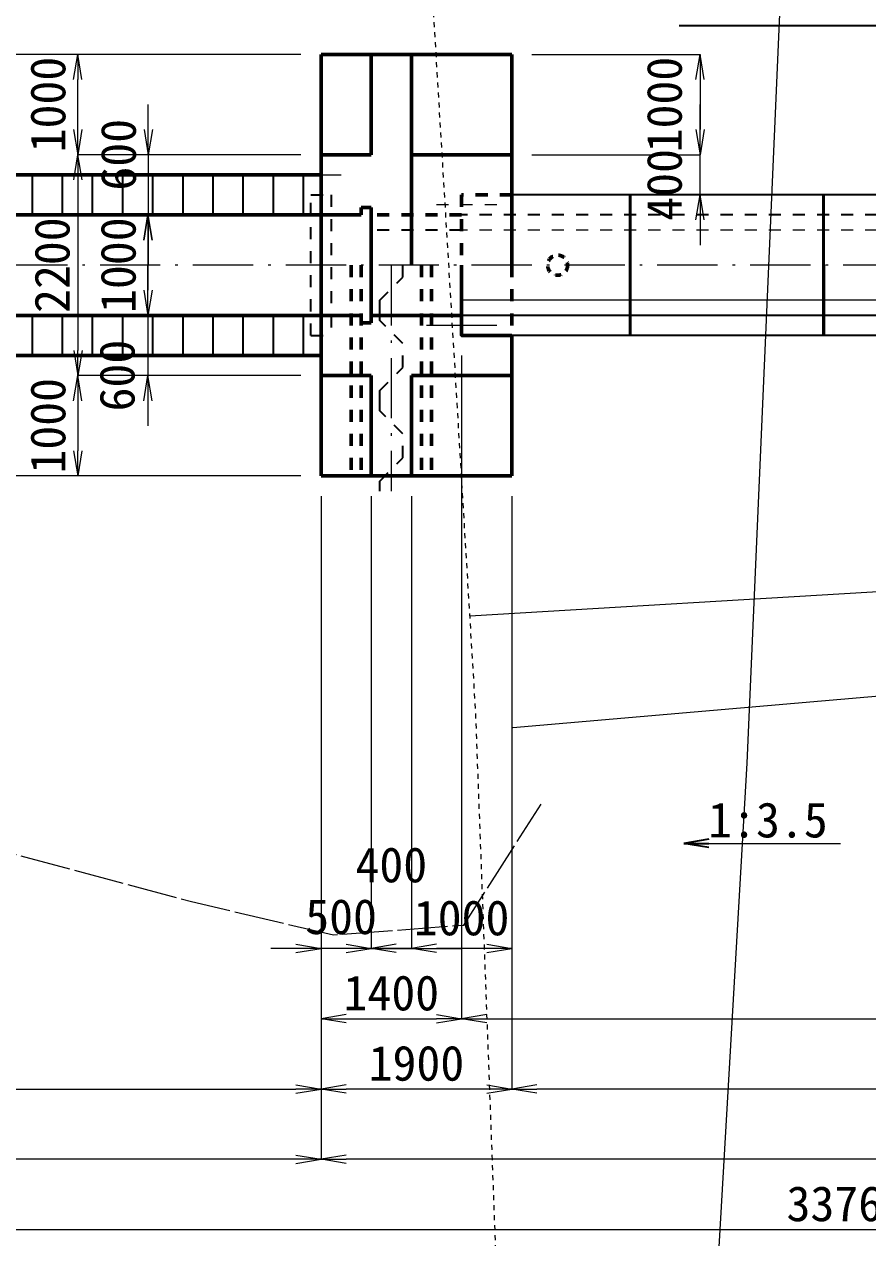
# Model space of a CAD drawing. Header units: millimetres. Extents: x 432273 to 1023813, y -32657 to 705940.
# Drawn here: x 739868 to 748268, y 395346 to 407435 of the extents above; entities that cross this region are included whole.
import ezdxf
from ezdxf.enums import TextEntityAlignment as Align

# ---------------------------------------------------------------- set-up
doc = ezdxf.new("R2010")
doc.units = ezdxf.units.MM
doc.header["$LTSCALE"] = 100
doc.header["$PDSIZE"] = 300
for name, pattern in [('561019', [1, 0.5, -0.5]), ('56301', [0.5, 0.25, -0.25]), ('57103', [5.5, 5, -0.5]), ('SXF_一点短鎖線', [9.25, 6, -1.5, 0.25, -1.5]), ('SXF_跳び破線', [12, 6, -6]), ('破線', [7.5, 6, -1.5])]:
    doc.linetypes.add(name, pattern=pattern)
doc.layers.get('Defpoints').update_dxf_attribs({"color": 153})
for name, color, linetype, lineweight in [('D-BGD', 7, 'Continuous', 13), ('D-BMK', 2, 'SXF_一点短鎖線', 13), ('D-BYP-STR1', 2, 'Continuous', 13), ('D-BYP-STR2', 6, 'Continuous', 25), ('D-BYP-STR4', 6, 'Continuous', 25), ('D-BYP-STR8', 150, 'Continuous', 25), ('D-STR', 1, 'Continuous', 50), ('D-STR-DIM', 7, 'Continuous', 13), ('D-STR-HTXT', 7, 'Continuous', 13), ('D-STR-TXT', 7, 'Continuous', 13)]:
    doc.layers.add(name, color=color, linetype=linetype, lineweight=lineweight)
doc.styles.add('MS ゴシック', font='MS Gothic.ttf')
doc.styles.add('ＭＳ ゴシック', font='MS Gothic.ttf')
doc.dimstyles.new('DIM-100-F', dxfattribs={"dimscale": 100, "dimtxt": 3.5, "dimasz": 2.5, "dimexe": 0, "dimexo": 2, "dimgap": 0.8, "dimtad": 1, "dimdec": 0, "dimzin": 0, "dimdsep": 46, "dimtxsty": 'MS ゴシック', "dimblk": 'OPEN', "dimcen": 0.1, "dimclrd": 256, "dimclre": 256, "dimclrt": 256, "dimaunit": 1, "dimadec": 4, "dimazin": 0, "dimtfac": 1, "dimtdec": 0, "dimtmove": 2, "dimatfit": 3, "dimldrblk": 'OPEN', "dimfxl": 1, "dimtolj": 1, "dimtzin": 0, "dimlwd": -1, "dimlwe": -1, "dimarcsym": 2})

# ---------------------------------------------------------------- blocks, each defined once
blk = doc.blocks.new('_Open')
at = {"color": 0, "linetype": 'ByBlock', "lineweight": -2}
for p, q in [((-1, 0.167), (0, 0)), ((-1, -0.167), (0, 0)), ((0, 0), (-1, 0))]:
    blk.add_line(p, q, dxfattribs=at)
blk = doc.blocks.new('*D244')
at = {"layer": 'D-STR-DIM', "ltscale": 0.2, "transparency": 16777216}
for p, q in [((742823, 402735), (742823, 396128)), ((773723, 402435), (773723, 396128)), ((773473, 396128), (743073, 396128))]:
    blk.add_line(p, q, dxfattribs=at)
at = {"layer": 'Defpoints', "color": 0, "ltscale": 0.2, "transparency": 16777216}
for p in [(742823, 402935), (773723, 402635), (742823, 396128)]:
    blk.add_point(p, dxfattribs=at)
at = {"layer": 'D-STR-DIM', "ltscale": 0.2, "transparency": 16777216, "xscale": 250, "yscale": 250, "zscale": 250, "rotation": 180}
blk.add_blockref('_Open', (742823, 396128), dxfattribs=at)
at = {"layer": 'D-STR-DIM', "ltscale": 0.2, "transparency": 16777216, "xscale": 250, "yscale": 250, "zscale": 250}
blk.add_blockref('_Open', (773723, 396128), dxfattribs=at)
at = {"layer": 'D-STR-DIM', "ltscale": 0.2, "transparency": 16777216, "insert": (758273, 396416), "char_height": 350, "attachment_point": 5, "style": 'MS ゴシック'}
blk.add_mtext('\\A1;樋門本体工{\\A0; 30900}', dxfattribs=at)
blk = doc.blocks.new('*D246')
at = {"layer": 'D-STR-DIM', "ltscale": 0.2, "transparency": 16777216}
for p, q in [((744723, 402735), (744723, 396828)), ((766823, 402435), (766823, 396828)), ((766573, 396828), (744973, 396828))]:
    blk.add_line(p, q, dxfattribs=at)
at = {"layer": 'Defpoints', "color": 0, "ltscale": 0.2, "transparency": 16777216}
for p in [(744723, 402935), (766823, 402635), (744723, 396828)]:
    blk.add_point(p, dxfattribs=at)
at = {"layer": 'D-STR-DIM', "ltscale": 0.2, "transparency": 16777216, "xscale": 250, "yscale": 250, "zscale": 250, "rotation": 180}
blk.add_blockref('_Open', (744723, 396828), dxfattribs=at)
at = {"layer": 'D-STR-DIM', "ltscale": 0.2, "transparency": 16777216, "xscale": 250, "yscale": 250, "zscale": 250}
blk.add_blockref('_Open', (766823, 396828), dxfattribs=at)
at = {"layer": 'D-STR-DIM', "ltscale": 0.2, "transparency": 16777216, "insert": (755773, 397083), "char_height": 350, "attachment_point": 5, "style": 'MS ゴシック'}
blk.add_mtext('\\A1;22100', dxfattribs=at)
blk = doc.blocks.new('*D247')
at = {"layer": 'D-STR-DIM', "ltscale": 0.2, "transparency": 16777216}
for p, q in [((742823, 402735), (742823, 396828)), ((744723, 402735), (744723, 396828)), ((744473, 396828), (743073, 396828))]:
    blk.add_line(p, q, dxfattribs=at)
at = {"layer": 'Defpoints', "color": 0, "ltscale": 0.2, "transparency": 16777216}
for p in [(742823, 402935), (744723, 402935), (742823, 396828)]:
    blk.add_point(p, dxfattribs=at)
at = {"layer": 'D-STR-DIM', "ltscale": 0.2, "transparency": 16777216, "xscale": 250, "yscale": 250, "zscale": 250, "rotation": 180}
blk.add_blockref('_Open', (742823, 396828), dxfattribs=at)
at = {"layer": 'D-STR-DIM', "ltscale": 0.2, "transparency": 16777216, "xscale": 250, "yscale": 250, "zscale": 250}
blk.add_blockref('_Open', (744723, 396828), dxfattribs=at)
at = {"layer": 'D-STR-DIM', "ltscale": 0.2, "transparency": 16777216, "insert": (743773, 397083), "char_height": 350, "attachment_point": 5, "style": 'MS ゴシック'}
blk.add_mtext('\\A1;1900', dxfattribs=at)
blk = doc.blocks.new('*D248')
at = {"layer": 'D-STR-DIM', "ltscale": 0.2, "transparency": 16777216}
for p, q in [((743723, 402735), (743723, 398228)), ((744723, 402735), (744723, 398228)), ((744473, 398228), (743973, 398228))]:
    blk.add_line(p, q, dxfattribs=at)
at = {"layer": 'Defpoints', "color": 0, "ltscale": 0.2, "transparency": 16777216}
for p in [(743723, 402935), (744723, 402935), (743723, 398228)]:
    blk.add_point(p, dxfattribs=at)
at = {"layer": 'D-STR-DIM', "ltscale": 0.2, "transparency": 16777216, "xscale": 250, "yscale": 250, "zscale": 250, "rotation": 180}
blk.add_blockref('_Open', (743723, 398228), dxfattribs=at)
at = {"layer": 'D-STR-DIM', "ltscale": 0.2, "transparency": 16777216, "xscale": 250, "yscale": 250, "zscale": 250}
blk.add_blockref('_Open', (744723, 398228), dxfattribs=at)
at = {"layer": 'D-STR-DIM', "ltscale": 0.2, "transparency": 16777216, "insert": (744223, 398531), "char_height": 350, "attachment_point": 5, "style": 'MS ゴシック'}
blk.add_mtext('\\A1;1000', dxfattribs=at)
blk = doc.blocks.new('*D249')
at = {"layer": 'D-STR-DIM', "ltscale": 0.2, "transparency": 16777216}
for p, q in [((743323, 402735), (743323, 398228)), ((743723, 402735), (743723, 398228)), ((743073, 398228), (742823, 398228)), ((743723, 398228), (743323, 398228)), ((743973, 398228), (744223, 398228))]:
    blk.add_line(p, q, dxfattribs=at)
at = {"layer": 'Defpoints', "color": 0, "ltscale": 0.2, "transparency": 16777216}
for p in [(743323, 402935), (743723, 402935), (743323, 398228)]:
    blk.add_point(p, dxfattribs=at)
at = {"layer": 'D-STR-DIM', "ltscale": 0.2, "transparency": 16777216, "xscale": 250, "yscale": 250, "zscale": 250}
blk.add_blockref('_Open', (743323, 398228), dxfattribs=at)
at = {"layer": 'D-STR-DIM', "ltscale": 0.2, "transparency": 16777216, "xscale": 250, "yscale": 250, "zscale": 250, "rotation": 180}
blk.add_blockref('_Open', (743723, 398228), dxfattribs=at)
at = {"layer": 'D-STR-DIM', "ltscale": 0.2, "transparency": 16777216, "insert": (743523, 399059), "char_height": 350, "attachment_point": 5, "style": 'MS ゴシック'}
blk.add_mtext('\\A1;400', dxfattribs=at)
blk = doc.blocks.new('*D250')
at = {"layer": 'D-STR-DIM', "ltscale": 0.2, "transparency": 16777216}
for p, q in [((742823, 402735), (742823, 398228)), ((743323, 402735), (743323, 398228)), ((742573, 398228), (742323, 398228)), ((743323, 398228), (742823, 398228)), ((743573, 398228), (743823, 398228))]:
    blk.add_line(p, q, dxfattribs=at)
at = {"layer": 'Defpoints', "color": 0, "ltscale": 0.2, "transparency": 16777216}
for p in [(742823, 402935), (743323, 402935), (742823, 398228)]:
    blk.add_point(p, dxfattribs=at)
at = {"layer": 'D-STR-DIM', "ltscale": 0.2, "transparency": 16777216, "xscale": 250, "yscale": 250, "zscale": 250}
blk.add_blockref('_Open', (742823, 398228), dxfattribs=at)
at = {"layer": 'D-STR-DIM', "ltscale": 0.2, "transparency": 16777216, "xscale": 250, "yscale": 250, "zscale": 250, "rotation": 180}
blk.add_blockref('_Open', (743323, 398228), dxfattribs=at)
at = {"layer": 'D-STR-DIM', "ltscale": 0.2, "transparency": 16777216, "insert": (743023, 398543), "char_height": 350, "attachment_point": 5, "style": 'MS ゴシック'}
blk.add_mtext('\\A1;500', dxfattribs=at)
blk = doc.blocks.new('*D252')
at = {"layer": 'D-STR-DIM', "ltscale": 0.2, "transparency": 16777216}
for p, q in [((730723, 403935), (730723, 396128)), ((742823, 402735), (742823, 396128)), ((742573, 396128), (730973, 396128))]:
    blk.add_line(p, q, dxfattribs=at)
at = {"layer": 'Defpoints', "color": 0, "ltscale": 0.2, "transparency": 16777216}
for p in [(730723, 404135), (742823, 402935), (730723, 396128)]:
    blk.add_point(p, dxfattribs=at)
at = {"layer": 'D-STR-DIM', "ltscale": 0.2, "transparency": 16777216, "xscale": 250, "yscale": 250, "zscale": 250, "rotation": 180}
blk.add_blockref('_Open', (730723, 396128), dxfattribs=at)
at = {"layer": 'D-STR-DIM', "ltscale": 0.2, "transparency": 16777216, "xscale": 250, "yscale": 250, "zscale": 250}
blk.add_blockref('_Open', (742823, 396128), dxfattribs=at)
at = {"layer": 'D-STR-DIM', "ltscale": 0.2, "transparency": 16777216, "insert": (736773, 396421), "char_height": 350, "attachment_point": 5, "style": 'MS ゴシック'}
blk.add_mtext('\\A1;川裏翼壁工 12100', dxfattribs=at)
blk = doc.blocks.new('*D69')
at = {"layer": 'D-STR-DIM', "ltscale": 0.2, "transparency": 16777216}
for p, q in [((746598, 406385), (746598, 406635)), ((744923, 406135), (746598, 406135)), ((746598, 405735), (746598, 406135)), ((744923, 405735), (746598, 405735)), ((746598, 405485), (746598, 405235))]:
    blk.add_line(p, q, dxfattribs=at)
at = {"layer": 'Defpoints', "color": 0, "ltscale": 0.2, "transparency": 16777216}
for p in [(744723, 406135), (746598, 406135), (744723, 405735)]:
    blk.add_point(p, dxfattribs=at)
at = {"layer": 'D-STR-DIM', "ltscale": 0.2, "transparency": 16777216, "xscale": 250, "yscale": 250, "zscale": 250}
for p, rotation in [((746598, 406135), 270), ((746598, 405735), 90)]:
    blk.add_blockref('_Open', p, dxfattribs=dict(at, rotation=rotation))
at = {"layer": 'D-STR-DIM', "ltscale": 0.2, "transparency": 16777216, "insert": (746244, 405835), "char_height": 350, "attachment_point": 5, "rotation": 90, "style": 'MS ゴシック'}
blk.add_mtext('\\A1;400', dxfattribs=at)
blk = doc.blocks.new('*D259')
at = {"layer": 'D-STR-DIM', "ltscale": 0.2, "transparency": 16777216}
for p, q in [((744923, 407135), (746598, 407135)), ((746598, 406885), (746598, 406385)), ((744923, 406135), (746598, 406135))]:
    blk.add_line(p, q, dxfattribs=at)
at = {"layer": 'Defpoints', "color": 0, "ltscale": 0.2, "transparency": 16777216}
for p in [(744723, 407135), (744723, 406135), (746598, 406135)]:
    blk.add_point(p, dxfattribs=at)
at = {"layer": 'D-STR-DIM', "ltscale": 0.2, "transparency": 16777216, "xscale": 250, "yscale": 250, "zscale": 250}
for p, rotation in [((746598, 407135), 90), ((746598, 406135), 270)]:
    blk.add_blockref('_Open', p, dxfattribs=dict(at, rotation=rotation))
at = {"layer": 'D-STR-DIM', "ltscale": 0.2, "transparency": 16777216, "insert": (746244, 406635), "char_height": 350, "attachment_point": 5, "rotation": 90, "style": 'MS ゴシック'}
blk.add_mtext('\\A1;1000', dxfattribs=at)
blk = doc.blocks.new('*D260')
at = {"layer": 'D-STR-DIM', "ltscale": 0.2, "transparency": 16777216}
for p, q in [((741102, 406385), (741102, 406635)), ((742623, 406135), (741102, 406135)), ((741102, 406135), (741102, 405535)), ((742623, 405535), (741102, 405535)), ((741102, 405285), (741102, 405035))]:
    blk.add_line(p, q, dxfattribs=at)
at = {"layer": 'Defpoints', "color": 0, "ltscale": 0.2, "transparency": 16777216}
for p in [(742823, 406135), (741102, 405535), (742823, 405535)]:
    blk.add_point(p, dxfattribs=at)
at = {"layer": 'D-STR-DIM', "ltscale": 0.2, "transparency": 16777216, "xscale": 250, "yscale": 250, "zscale": 250}
for p, rotation in [((741102, 406135), 270), ((741102, 405535), 90)]:
    blk.add_blockref('_Open', p, dxfattribs=dict(at, rotation=rotation))
at = {"layer": 'D-STR-DIM', "ltscale": 0.2, "transparency": 16777216, "insert": (740807, 406135), "char_height": 350, "attachment_point": 5, "rotation": 90, "style": 'MS ゴシック'}
blk.add_mtext('\\A1;600', dxfattribs=at)
blk = doc.blocks.new('*D261')
at = {"layer": 'D-STR-DIM', "ltscale": 0.2, "transparency": 16777216}
for p, q in [((742623, 406135), (740402, 406135)), ((740402, 405885), (740402, 404185)), ((742623, 403935), (740402, 403935))]:
    blk.add_line(p, q, dxfattribs=at)
at = {"layer": 'Defpoints', "color": 0, "ltscale": 0.2, "transparency": 16777216}
for p in [(742823, 406135), (740402, 403935), (742823, 403935)]:
    blk.add_point(p, dxfattribs=at)
at = {"layer": 'D-STR-DIM', "ltscale": 0.2, "transparency": 16777216, "xscale": 250, "yscale": 250, "zscale": 250}
for p, rotation in [((740402, 406135), 90), ((740402, 403935), 270)]:
    blk.add_blockref('_Open', p, dxfattribs=dict(at, rotation=rotation))
at = {"layer": 'D-STR-DIM', "ltscale": 0.2, "transparency": 16777216, "insert": (740147, 405035), "char_height": 350, "attachment_point": 5, "rotation": 90, "style": 'MS ゴシック'}
blk.add_mtext('\\A1;2200', dxfattribs=at)
blk = doc.blocks.new('*D118')
at = {"layer": 'D-STR-DIM', "ltscale": 0.2, "transparency": 16777216}
for p, q in [((742623, 407135), (739700, 407135)), ((739700, 406885), (739700, 403185)), ((742623, 402935), (739700, 402935))]:
    blk.add_line(p, q, dxfattribs=at)
at = {"layer": 'Defpoints', "color": 0, "ltscale": 0.2, "transparency": 16777216}
for p in [(742823, 407135), (739700, 402935), (742823, 402935)]:
    blk.add_point(p, dxfattribs=at)
at = {"layer": 'D-STR-DIM', "ltscale": 0.2, "transparency": 16777216, "xscale": 250, "yscale": 250, "zscale": 250}
for p, rotation in [((739700, 407135), 90), ((739700, 402935), 270)]:
    blk.add_blockref('_Open', p, dxfattribs=dict(at, rotation=rotation))
at = {"layer": 'D-STR-DIM', "ltscale": 0.2, "transparency": 16777216, "insert": (739445, 405035), "char_height": 350, "attachment_point": 5, "rotation": 90, "style": 'MS ゴシック'}
blk.add_mtext('\\A1;4200', dxfattribs=at)
blk = doc.blocks.new('*D262')
at = {"layer": 'D-STR-DIM', "ltscale": 0.2, "transparency": 16777216}
for p, q in [((742623, 405535), (741100, 405535)), ((741100, 405285), (741100, 404785)), ((742623, 404535), (741100, 404535))]:
    blk.add_line(p, q, dxfattribs=at)
at = {"layer": 'Defpoints', "color": 0, "ltscale": 0.2, "transparency": 16777216}
for p in [(742823, 405535), (741100, 404535), (742823, 404535)]:
    blk.add_point(p, dxfattribs=at)
at = {"layer": 'D-STR-DIM', "ltscale": 0.2, "transparency": 16777216, "xscale": 250, "yscale": 250, "zscale": 250}
for p, rotation in [((741100, 405535), 90), ((741100, 404535), 270)]:
    blk.add_blockref('_Open', p, dxfattribs=dict(at, rotation=rotation))
at = {"layer": 'D-STR-DIM', "ltscale": 0.2, "transparency": 16777216, "insert": (740805, 405035), "char_height": 350, "attachment_point": 5, "rotation": 90, "style": 'MS ゴシック'}
blk.add_mtext('\\A1;1000', dxfattribs=at)
blk = doc.blocks.new('*D263')
at = {"layer": 'D-STR-DIM', "ltscale": 0.2, "transparency": 16777216}
for p, q in [((741100, 404785), (741100, 405035)), ((742623, 404535), (741100, 404535)), ((741100, 404535), (741100, 403935)), ((742623, 403935), (741100, 403935)), ((741100, 403685), (741100, 403435))]:
    blk.add_line(p, q, dxfattribs=at)
at = {"layer": 'Defpoints', "color": 0, "ltscale": 0.2, "transparency": 16777216}
for p in [(742823, 404535), (741100, 403935), (742823, 403935)]:
    blk.add_point(p, dxfattribs=at)
at = {"layer": 'D-STR-DIM', "ltscale": 0.2, "transparency": 16777216, "xscale": 250, "yscale": 250, "zscale": 250}
for p, rotation in [((741100, 404535), 270), ((741100, 403935), 90)]:
    blk.add_blockref('_Open', p, dxfattribs=dict(at, rotation=rotation))
at = {"layer": 'D-STR-DIM', "ltscale": 0.2, "transparency": 16777216, "insert": (740794, 403935), "char_height": 350, "attachment_point": 5, "rotation": 90, "style": 'MS ゴシック'}
blk.add_mtext('\\A1;600', dxfattribs=at)
blk = doc.blocks.new('*D264')
at = {"layer": 'D-STR-DIM', "ltscale": 0.2, "transparency": 16777216}
for p, q in [((742623, 407135), (740400, 407135)), ((740400, 406385), (740400, 406885)), ((742623, 406135), (740400, 406135))]:
    blk.add_line(p, q, dxfattribs=at)
at = {"layer": 'Defpoints', "color": 0, "ltscale": 0.2, "transparency": 16777216}
for p in [(740400, 407135), (742823, 407135), (742823, 406135)]:
    blk.add_point(p, dxfattribs=at)
at = {"layer": 'D-STR-DIM', "ltscale": 0.2, "transparency": 16777216, "xscale": 250, "yscale": 250, "zscale": 250}
for p, rotation in [((740400, 407135), 90), ((740400, 406135), 270)]:
    blk.add_blockref('_Open', p, dxfattribs=dict(at, rotation=rotation))
at = {"layer": 'D-STR-DIM', "ltscale": 0.2, "transparency": 16777216, "insert": (740105, 406635), "char_height": 350, "attachment_point": 5, "rotation": 90, "style": 'MS ゴシック'}
blk.add_mtext('\\A1;1000', dxfattribs=at)
blk = doc.blocks.new('*D265')
at = {"layer": 'D-STR-DIM', "ltscale": 0.2, "transparency": 16777216}
for p, q in [((742623, 403935), (740400, 403935)), ((740400, 403685), (740400, 403185)), ((742623, 402935), (740400, 402935))]:
    blk.add_line(p, q, dxfattribs=at)
at = {"layer": 'Defpoints', "color": 0, "ltscale": 0.2, "transparency": 16777216}
for p in [(742823, 403935), (740400, 402935), (742823, 402935)]:
    blk.add_point(p, dxfattribs=at)
at = {"layer": 'D-STR-DIM', "ltscale": 0.2, "transparency": 16777216, "xscale": 250, "yscale": 250, "zscale": 250}
for p, rotation in [((740400, 403935), 90), ((740400, 402935), 270)]:
    blk.add_blockref('_Open', p, dxfattribs=dict(at, rotation=rotation))
at = {"layer": 'D-STR-DIM', "ltscale": 0.2, "transparency": 16777216, "insert": (740105, 403435), "char_height": 350, "attachment_point": 5, "rotation": 90, "style": 'MS ゴシック'}
blk.add_mtext('\\A1;1000', dxfattribs=at)
blk = doc.blocks.new('*D130')
at = {"layer": 'D-STR-DIM', "ltscale": 0.2, "transparency": 16777216}
for p, q in [((734668, 403935), (734668, 396828)), ((742823, 402735), (742823, 396828)), ((734918, 396828), (742573, 396828))]:
    blk.add_line(p, q, dxfattribs=at)
at = {"layer": 'Defpoints', "color": 0, "ltscale": 0.2, "transparency": 16777216}
for p in [(734668, 404135), (742823, 402935), (742823, 396828)]:
    blk.add_point(p, dxfattribs=at)
at = {"layer": 'D-STR-DIM', "ltscale": 0.2, "transparency": 16777216, "xscale": 250, "yscale": 250, "zscale": 250, "rotation": 180}
blk.add_blockref('_Open', (734668, 396828), dxfattribs=at)
at = {"layer": 'D-STR-DIM', "ltscale": 0.2, "transparency": 16777216, "xscale": 250, "yscale": 250, "zscale": 250}
blk.add_blockref('_Open', (742823, 396828), dxfattribs=at)
at = {"layer": 'D-STR-DIM', "ltscale": 0.2, "transparency": 16777216, "insert": (738746, 397083), "char_height": 350, "attachment_point": 5, "style": 'MS ゴシック'}
blk.add_mtext('\\A1;8155', dxfattribs=at)
blk = doc.blocks.new('*D277')
at = {"layer": 'D-STR-DIM', "ltscale": 0.2, "transparency": 16777216}
for p, q in [((730723, 403935), (730723, 395428)), ((764485, 401793), (764485, 395428)), ((730973, 395428), (764235, 395428))]:
    blk.add_line(p, q, dxfattribs=at)
at = {"layer": 'Defpoints', "color": 0, "ltscale": 0.2, "transparency": 16777216}
for p in [(730723, 404135), (764485, 401993), (764485, 395428)]:
    blk.add_point(p, dxfattribs=at)
at = {"layer": 'D-STR-DIM', "ltscale": 0.2, "transparency": 16777216, "xscale": 250, "yscale": 250, "zscale": 250, "rotation": 180}
blk.add_blockref('_Open', (730723, 395428), dxfattribs=at)
at = {"layer": 'D-STR-DIM', "ltscale": 0.2, "transparency": 16777216, "xscale": 250, "yscale": 250, "zscale": 250}
blk.add_blockref('_Open', (764485, 395428), dxfattribs=at)
at = {"layer": 'D-STR-DIM', "ltscale": 0.2, "transparency": 16777216, "insert": (748054, 395683), "char_height": 350, "attachment_point": 5, "style": 'MS ゴシック'}
blk.add_mtext('\\A1;33762', dxfattribs=at)
blk = doc.blocks.new('21311212131313131')
at = {"layer": 'D-BGD', "linetype": 'Continuous'}
for p, q in [((2631956.4054, -1237725.4906), (2632903.0245, -1246554.5848)), ((2631074.3451, -1238023.9667), (2631802.0793, -1247004.1743))]:
    blk.add_line(p, q, dxfattribs=at)
at = {"layer": 'D-BGD', "linetype": '561019', "flags": 128}
blk.add_lwpolyline([(2677840.3099, -1240964.4348), (2677835.9537, -1241622.1323), (2677833.568, -1242034.6602), (2661323.2078, -1244386.3965), (2656577.7941, -1245212.1153), (2653743.5893, -1245705.7947), (2642030.2107, -1246387.9132), (2632752.6546, -1246927.142), (2602586.2323, -1249371.7554), (2584901.8668, -1249696.7909), (2578358.5427, -1250455.9974), (2572758.8599, -1252638.1188), (2569100.8428, -1254403.4106), (2566188.8594, -1257069.6056), (2565725.9984, -1256736.4155), (2564042.2847, -1255526.2582), (2564021.7962, -1255511.6219)], dxfattribs=at)
at = {"layer": 'D-BGD', "linetype": 'Continuous', "elevation": 362999.9804, "flags": 128}
blk.add_lwpolyline([(2658079.1672, -1299671.6873), (2656262.6393, -1296692.4454), (2654780.6646, -1294187.0602), (2653869.9155, -1292025.1663), (2653488.2145, -1289656.9763), (2654051.4251, -1279725.4743), (2653991.291, -1263964.5855), (2653973.6396, -1255714.7253), (2654818.213, -1247745.3526), (2654928.5825, -1245815.266), (2654579.9115, -1245335.9608), (2653589.4735, -1244977.3043), (2638376.1595, -1244405.7899), (2633206.8406, -1244212.8207), (2625279.8702, -1244032.1614), (2608243.1191, -1245581.5745), (2597180.6312, -1246126.3782), (2588288.9169, -1246687.5849), (2584756.2682, -1247153.4619), (2582338.6615, -1247335.9646)], dxfattribs=at)
at = {"layer": 'D-BGD', "linetype": '57103', "elevation": 362499.9804, "flags": 128}
blk.add_lwpolyline([(2831012.6992, -1366123.2899), (2830752.2493, -1366154.4276), (2817077.7037, -1367428.5261), (2817043.5489, -1371085.3121), (2800207.9036, -1371440.6141), (2799994.1847, -1372636.9406), (2776188.712, -1374016.162), (2775439.0128, -1371543.4193), (2750086.3378, -1373935.0471), (2749572.1162, -1368612.2934), (2767724.0888, -1366786.2815), (2768644.8509, -1365982.6091), (2769194.4264, -1364557.7199), (2768875.4727, -1347803.535), (2768180.9353, -1342708.1207), (2767141.3526, -1336662.8374), (2766760.6333, -1335953.0506), (2765614.9821, -1335693.5474), (2765578.7913, -1333389.9845), (2761377.2342, -1332830.7341), (2760777.9461, -1332519.762), (2760481.3032, -1332097.4398), (2760516.7091, -1322603.2023), (2758749.5119, -1322493.0815), (2758466.5756, -1330186.2156), (2758152.2307, -1332053.6601), (2757870.1753, -1333054.1114), (2757191.6182, -1334114.532), (2753108.7077, -1336605.9936), (2747273.5243, -1337889.6673), (2736108.5192, -1338723.7808), (2734122.6662, -1340795.6972), (2733859.6043, -1342319.5634), (2733114.1858, -1362394.5626), (2732547.413, -1363577.7402), (2730579.1033, -1364613.8452), (2728910.9854, -1365316.0896), (2727762.4303, -1365333.7295), (2726331.575, -1365048.6227), (2723144.6224, -1363237.8438), (2718074.1264, -1357543.567), (2715066.4632, -1354139.1209), (2712397.3067, -1349612.362), (2711122.4889, -1346026.762), (2709341.0676, -1344255.7988), (2708332.7143, -1343765.3507), (2706833.3742, -1343120.1219), (2704825.2364, -1342485.9281), (2701800.0816, -1342278.8343), (2694854.1425, -1342240.7748), (2692826.5406, -1342645.9009), (2691223.2868, -1343204.6683), (2688215.924, -1343889.7043), (2684776.2259, -1344947.9842), (2681195.4155, -1347319.8608), (2675268.4675, -1350370.5202), (2671310.4414, -1354074.9467), (2666753.1492, -1357924.4284), (2665147.7632, -1359513.7633), (2663987.5612, -1360468.9789), (2662795.2159, -1361097.6478), (2660669.8069, -1361425.2898), (2659029.8529, -1360878.6497), (2658044.7735, -1360460.2246), (2656538.5731, -1359290.2426), (2655578.5144, -1357695.3147), (2653179.7939, -1353453.4072), (2649363.7171, -1350330.3297), (2646086.6108, -1346722.5185), (2644548.623, -1345829.2648), (2639246.993, -1342387.7168), (2637490.1438, -1340413.5979), (2636977.8488, -1339160.6959), (2637145.5554, -1337469.4847), (2640167.9302, -1320784.2484), (2642105.7601, -1312948.2295), (2643536.402, -1309766.3628), (2647372.6459, -1303287.6772), (2647820.7291, -1301434.164), (2647826.4349, -1300571.9985), (2647644.2049, -1299805.3166), (2647324.3789, -1299512.8079), (2646435.8067, -1299134.674), (2644191.5378, -1299217.1216), (2631308.7427, -1304850.946), (2626711.1803, -1305960.5309), (2625121.1633, -1304854.1084), (2624541.5889, -1303497.1127), (2623950.9738, -1301739.6198), (2627616.8881, -1279538.9036), (2634115.1534, -1252099.7936), (2634700.6786, -1249716.1609), (2635003.7256, -1248296.2668), (2634878.7255, -1247002.2959), (2633658.7892, -1246256.9347)], dxfattribs=at)
at = {"layer": 'D-BYP-STR2'}
blk.add_line((2625873.957, -1245045.1824), (2625630.1592, -1233337.4452), dxfattribs=at)
at = {"layer": 'D-STR-TXT'}
blk.add_line((2627673.1793, -1259974.3175), (2627431.6772, -1248376.8317), dxfattribs=at)
blk = doc.blocks.new('*D202')
at = {"layer": 'D-STR-DIM', "ltscale": 0.2, "transparency": 16777216}
for p, q in [((744223, 404135), (744223, 397528)), ((742823, 402735), (742823, 397528)), ((743073, 397528), (743973, 397528))]:
    blk.add_line(p, q, dxfattribs=at)
at = {"layer": 'Defpoints', "color": 0, "ltscale": 0.2, "transparency": 16777216}
for p in [(744223, 404335), (742823, 402935), (744223, 397528)]:
    blk.add_point(p, dxfattribs=at)
at = {"layer": 'D-STR-DIM', "ltscale": 0.2, "transparency": 16777216, "xscale": 250, "yscale": 250, "zscale": 250, "rotation": 180}
blk.add_blockref('_Open', (742823, 397528), dxfattribs=at)
at = {"layer": 'D-STR-DIM', "ltscale": 0.2, "transparency": 16777216, "xscale": 250, "yscale": 250, "zscale": 250}
blk.add_blockref('_Open', (744223, 397528), dxfattribs=at)
at = {"layer": 'D-STR-DIM', "ltscale": 0.2, "transparency": 16777216, "insert": (743523, 397783), "char_height": 350, "attachment_point": 5, "style": 'MS ゴシック'}
blk.add_mtext('\\A1;1400', dxfattribs=at)
blk = doc.blocks.new('*D281')
at = {"layer": 'D-STR-DIM', "ltscale": 0.2, "transparency": 16777216}
for p, q in [((744223, 404135), (744223, 397528)), ((767323, 404135), (767323, 397528)), ((744473, 397528), (767073, 397528))]:
    blk.add_line(p, q, dxfattribs=at)
at = {"layer": 'Defpoints', "color": 0, "ltscale": 0.2, "transparency": 16777216}
for p in [(744223, 404335), (767323, 404335), (767323, 397528)]:
    blk.add_point(p, dxfattribs=at)
at = {"layer": 'D-STR-DIM', "ltscale": 0.2, "transparency": 16777216, "xscale": 250, "yscale": 250, "zscale": 250, "rotation": 180}
blk.add_blockref('_Open', (744223, 397528), dxfattribs=at)
at = {"layer": 'D-STR-DIM', "ltscale": 0.2, "transparency": 16777216, "xscale": 250, "yscale": 250, "zscale": 250}
blk.add_blockref('_Open', (767323, 397528), dxfattribs=at)
at = {"layer": 'D-STR-DIM', "ltscale": 0.2, "transparency": 16777216, "insert": (755773, 397808), "char_height": 350, "attachment_point": 5, "style": 'MS ゴシック'}
blk.add_mtext('\\A1;PC函渠 23100', dxfattribs=at)

msp = doc.modelspace()

# ---------------------------------------------------------------- linework, layer by layer
at = {"layer": 'D-BMK', "linetype": 'SXF_一点短鎖線'}
for p, q in [((810597.2, 405034.8, 354000), (729800.3, 405034.8, 354000)), ((743522.9, 405034.8, 354000), (743522.9, 402784.8, 354000))]:
    msp.add_line(p, q, dxfattribs=at)
at = {"layer": 'D-BYP-STR1', "linetype": 'Continuous', "lineweight": 25}
for p, q in [((739945.4, 405934.8, 354000), (739945.4, 405534.8, 354000)), ((740245.4, 405934.8, 354000), (740245.4, 405534.8, 354000)), ((740545.4, 405934.8, 354000), (740545.4, 405534.8, 354000)), ((740845.4, 405934.8, 354000), (740845.4, 405534.8, 354000)), ((741145.4, 405934.8, 354000), (741145.4, 405534.8, 354000)), ((741445.4, 405934.8, 354000), (741445.4, 405534.8, 354000)), ((741745.4, 405934.8, 354000), (741745.4, 405534.8, 354000)), ((742045.4, 405934.8, 354000), (742045.4, 405534.8, 354000)), ((742345.4, 405934.8, 354000), (742345.4, 405534.8, 354000)), ((742645.4, 405934.8, 354000), (742645.4, 405534.8, 354000)), ((739945.4, 404534.8, 354000), (739945.4, 404134.8, 354000)), ((740245.4, 404534.8, 354000), (740245.4, 404134.8, 354000)), ((740545.4, 404534.8, 354000), (740545.4, 404134.8, 354000)), ((740845.4, 404534.8, 354000), (740845.4, 404134.8, 354000)), ((741145.4, 404534.8, 354000), (741145.4, 404134.8, 354000)), ((741445.4, 404534.8, 354000), (741445.4, 404134.8, 354000)), ((741745.4, 404534.8, 354000), (741745.4, 404134.8, 354000)), ((742045.4, 404534.8, 354000), (742045.4, 404134.8, 354000)), ((742345.4, 404534.8, 354000), (742345.4, 404134.8, 354000)), ((742645.4, 404534.8, 354000), (742645.4, 404134.8, 354000))]:
    msp.add_line(p, q, dxfattribs=at)
at = {"layer": 'D-BYP-STR1', "linetype": 'SXF_跳び破線', "ltscale": 0.2}
for p, q in [((744572.9, 405634.8, 354000), (743872.9, 405634.8, 354000)), ((767322.6, 405384.8, 354000), (744222.9, 405384.8, 354000))]:
    msp.add_line(p, q, dxfattribs=at)
at = {"layer": 'D-BYP-STR1'}
msp.add_line((767322.6, 404684.8, 354000), (744222.9, 404684.8, 354000), dxfattribs=at)
at = {"layer": 'D-BYP-STR1', "color": 2}
msp.add_line((744572.9, 404434.8, 354000), (743872.9, 404434.8, 354000), dxfattribs=at)
at = {"layer": 'D-BYP-STR4', "linetype": 'SXF_跳び破線', "ltscale": 0.2}
for p, q in [((742722.9, 404334.8, 354000), (742722.9, 405734.8, 354000)), ((742722.9, 405734.8, 354000), (742922.9, 405734.8, 354000)), ((742922.9, 405734.8, 354000), (742922.9, 404334.8, 354000)), ((744222.9, 405384.8, 354000), (743322.9, 405384.8, 354000)), ((742722.9, 404334.8, 354000), (742922.9, 404334.8, 354000))]:
    msp.add_line(p, q, dxfattribs=at)
at = {"layer": 'D-BYP-STR4', "linetype": 'SXF_跳び破線', "lineweight": 25, "ltscale": 0.2}
for points in [[(743407.9, 404584.8), (743407.9, 404684.8), (743637.9, 404914.8), (743637.9, 405034.8)], [(743407.9, 403684.8), (743407.9, 403784.8), (743637.9, 404014.8), (743637.9, 404254.8), (743407.9, 404484.8), (743407.9, 404584.8)], [(743407.9, 402784.8), (743407.9, 402884.8), (743637.9, 403114.8), (743637.9, 403354.8), (743407.9, 403584.8), (743407.9, 403684.8)]]:
    msp.add_lwpolyline(points, dxfattribs=at)
at = {"layer": 'D-BYP-STR8', "linetype": 'SXF_跳び破線', "ltscale": 0.2}
for p, q in [((744722.9, 405734.8, 354000), (744222.9, 405734.8, 354000)), ((744222.9, 405734.8, 354000), (744222.9, 405034.8, 354000)), ((767322.6, 405534.8, 354000), (744222.9, 405534.8, 354000))]:
    msp.add_line(p, q, dxfattribs=at)
at = {"layer": 'D-BYP-STR8'}
for p, q in [((766822.6, 405734.8, 354000), (744722.9, 405734.8, 354000)), ((745893.6, 405734.8, 182699.5), (745894.6, 404334.8, 183338.5)), ((745905.6, 405734.8, 182699.5), (745906.6, 404334.8, 183338.5)), ((747819.6, 405734.8, 182699.5), (747820.6, 404334.8, 183338.5)), ((747831.6, 405734.8, 182699.5), (747832.6, 404334.8, 183338.5)), ((744222.9, 405034.8, 354000), (744222.9, 404334.8, 354000)), ((767322.6, 404534.8, 354000), (744222.9, 404534.8, 354000)), ((744722.9, 404334.8, 354000), (744222.9, 404334.8, 354000)), ((766822.6, 404334.8, 354000), (744722.9, 404334.8, 354000))]:
    msp.add_line(p, q, dxfattribs=at)
at = {"layer": 'D-STR'}
for p, q in [((744722.9, 407134.8, 354000), (742822.9, 407134.8, 354000)), ((742822.9, 406134.8, 354000), (742822.9, 407134.8, 354000)), ((743322.9, 406134.8, 354000), (743322.9, 407134.8, 354000)), ((743722.9, 406134.8, 354000), (743722.9, 407134.8, 354000)), ((744722.9, 405034.8, 354000), (744722.9, 407134.8, 354000)), ((743722.9, 405034.8, 354000), (743722.9, 406234.8, 354000)), ((742822.9, 406134.8, 354000), (742822.9, 403934.8, 354000)), ((743322.9, 406134.8, 354000), (742822.9, 406134.8, 354000)), ((743722.9, 406134.8, 354000), (744722.9, 406134.8, 354000)), ((742822.9, 405934.8, 354000), (730722.9, 405934.8, 354000)), ((743322.9, 405609.8, 354000), (743222.9, 405609.8, 354000)), ((743222.9, 405609.8, 354000), (743222.9, 405534.8, 354000)), ((743322.9, 404459.8, 354000), (743322.9, 405609.8, 354000)), ((742822.9, 405534.8, 354000), (731122.9, 405534.8, 354000)), ((743222.9, 405534.8, 354000), (742822.9, 405534.8, 354000)), ((742822.9, 404534.8, 354000), (731122.9, 404534.8, 354000)), ((743222.9, 404534.8, 354000), (742822.9, 404534.8, 354000)), ((743222.9, 404534.8, 354000), (743222.9, 404459.8, 354000)), ((744222.9, 404534.8, 354000), (743322.9, 404534.8, 354000)), ((743322.9, 404459.8, 354000), (743222.9, 404459.8, 354000)), ((744722.9, 404334.8, 354000), (744722.9, 402934.8, 354000)), ((742822.9, 404134.8, 354000), (730722.9, 404134.8, 354000)), ((743322.9, 403934.8, 354000), (742822.9, 403934.8, 354000)), ((742822.9, 403934.8, 354000), (742822.9, 402934.8, 354000)), ((743322.9, 403934.8, 354000), (743322.9, 402934.8, 354000)), ((743722.9, 403934.8, 354000), (743722.9, 402934.8, 354000)), ((743722.9, 403934.8, 354000), (744722.9, 403934.8, 354000)), ((744722.9, 402934.8, 354000), (742822.9, 402934.8, 354000))]:
    msp.add_line(p, q, dxfattribs=at)
at = {"layer": 'D-STR', "linetype": 'SXF_跳び破線', "ltscale": 0.2}
for p, q in [((744222.9, 405534.8, 354000), (743322.9, 405534.8, 354000)), ((743122.9, 405034.8, 354000), (743122.9, 402934.8, 354000)), ((743222.9, 405034.8, 354000), (743222.9, 402934.8, 354000)), ((743822.9, 405034.8, 354000), (743822.9, 402934.8, 354000)), ((743922.9, 405034.8, 354000), (743922.9, 402934.8, 354000)), ((744722.9, 405034.8, 354000), (744722.9, 404334.8, 354000))]:
    msp.add_line(p, q, dxfattribs=at)
at = {"layer": 'D-STR', "linetype": '破線', "ltscale": 100}
msp.add_line((743722.9, 402934.8, 354000), (743322.9, 402934.8, 354000), dxfattribs=at)
at = {"layer": 'D-STR', "linetype": 'SXF_跳び破線', "ltscale": 0.2, "elevation": 354000}
msp.add_lwpolyline([(744722.9, 405734.8), (744222.9, 405734.8), (744222.9, 405034.8)], dxfattribs=at)
at = {"layer": 'D-STR', "elevation": 354000}
msp.add_lwpolyline([(744222.9, 405034.8), (744222.9, 404334.8), (744722.9, 404334.8)], dxfattribs=at)
at = {"layer": 'D-STR', "linetype": 'SXF_跳び破線', "ltscale": 0.1}
msp.add_circle((745179.6, 405034.8, 354000), 100, dxfattribs=at)

# ---------------------------------------------------------------- block references
at = {"layer": 'D-BGD', "linetype": '56301', "rotation": 268.807065034117}
msp.add_blockref('21311212131313131', (2045832.1, 3006806.9, 354000), dxfattribs=at)

# ---------------------------------------------------------------- texts
at = {"layer": 'D-STR-TXT', "style": 'ＭＳ ゴシック'}
msp.add_text('1:3.5', height=350, rotation=360, dxfattribs=at).set_placement((747274.1, 399333.7, 354000), align=Align.CENTER)

# ---------------------------------------------------------------- dimensions: what is measured, and where the dimension line sits
at = {"layer": 'D-STR-DIM', "ltscale": 0.2}
for base, p1, p2, picture, middle in [((740399.6, 407134.8, 354000), (742822.9, 406134.8, 354000), (742822.9, 407134.8, 354000), '*D264', (740104.6, 406634.8, 354000)), ((739699.6, 402934.8, 354000), (742822.9, 407134.8, 354000), (742822.9, 402934.8, 354000), '*D118', (739444.6, 405034.8, 354000)), ((740402.3, 403934.8, 354000), (742822.9, 406134.8, 354000), (742822.9, 403934.8, 354000), '*D261', (740147.3, 405034.8, 354000)), ((741099.6, 404534.8, 354000), (742822.9, 405534.8, 354000), (742822.9, 404534.8, 354000), '*D262', (740804.6, 405034.8, 354000)), ((740399.6, 402934.8, 354000), (742822.9, 403934.8, 354000), (742822.9, 402934.8, 354000), '*D265', (740104.6, 403434.8, 354000))]:
    dim = msp.add_linear_dim(base=base, p1=p1, p2=p2, angle=90, dimstyle='DIM-100-F', dxfattribs=at)
    dim.commit()
    dim.dimension.update_dxf_attribs({"geometry": picture, "text_midpoint": middle})
for base, p1, p2, picture, middle in [((746597.8, 406134.8, 354000), (744722.9, 407134.8, 354000), (744722.9, 406134.8, 354000), '*D259', (746243.7, 406634.8, 354000)), ((741102.3, 405534.8, 354000), (742822.9, 406134.8, 354000), (742822.9, 405534.8, 354000), '*D260', (740807.3, 406134.8, 354000)), ((746597.8, 406134.8, 354000), (744722.9, 405734.8, 354000), (744722.9, 406134.8, 354000), '*D69', (746243.7, 405834.8, 354000)), ((741099.6, 403934.8, 354000), (742822.9, 404534.8, 354000), (742822.9, 403934.8, 354000), '*D263', (740794.1, 403934.8, 354000))]:
    dim = msp.add_linear_dim(base=base, p1=p1, p2=p2, angle=90, dimstyle='DIM-100-F', dxfattribs=at)
    dim.commit()
    dim.dimension.update_dxf_attribs({"geometry": picture, "text_midpoint": middle, "dimtype": 160})
for base, p1, p2, picture, middle in [((744222.9, 397528, 354000), (742822.9, 402934.8, 354000), (744222.9, 404334.8, 354000), '*D202', (743522.9, 397783, 354000)), ((742822.9309, 396827.9974, 354000), (734668.4079, 404134.7872, 354000), (742822.9309, 402934.7872, 354000), '*D130', (738745.6694, 397082.9974, 354000)), ((742822.9, 396828, 354000), (744722.9, 402934.8, 354000), (742822.9, 402934.8, 354000), '*D247', (743772.9, 397083, 354000)), ((744722.9, 396828, 354000), (766822.6, 402634.8, 354000), (744722.9, 402934.8, 354000), '*D246', (755772.8, 397083, 354000))]:
    dim = msp.add_linear_dim(base=base, p1=p1, p2=p2, dimstyle='DIM-100-F', dxfattribs=at)
    dim.commit()
    dim.dimension.update_dxf_attribs({"geometry": picture, "text_midpoint": middle})
for base, p1, p2, text, picture, middle in [((767322.6, 397528, 354000), (744222.9, 404334.8, 354000), (767322.6, 404334.8, 354000), 'PC函渠 <>', '*D281', (755772.8, 397807.9, 354000)), ((730722.9, 396128, 354000), (742822.9, 402934.8, 354000), (730722.9, 404134.8, 354000), '川裏翼壁工 <>', '*D252', (736772.9, 396421.2, 354000)), ((742822.9, 396128, 354000), (773722.9, 402634.8, 354000), (742822.9, 402934.8, 354000), '樋門本体工{\\A0; <>}', '*D244', (758272.9, 396415.9, 354000))]:
    dim = msp.add_linear_dim(base=base, p1=p1, p2=p2, text=text, dimstyle='DIM-100-F', dxfattribs=at)
    dim.commit()
    dim.dimension.update_dxf_attribs({"geometry": picture, "text_midpoint": middle})
for base, p1, p2, picture, middle in [((764484.9, 395428, 354000), (730722.9, 404134.8, 354000), (764484.9, 401992.8, 354000), '*D277', (748053.9, 395683, 354000)), ((742822.9, 398228, 354000), (743322.9, 402934.8, 354000), (742822.9, 402934.8, 354000), '*D250', (743022.9, 398543.4, 354000)), ((743322.9, 398228, 354000), (743722.9, 402934.8, 354000), (743322.9, 402934.8, 354000), '*D249', (743522.9, 399059.4, 354000)), ((743722.9, 398228, 354000), (744722.9, 402934.8, 354000), (743722.9, 402934.8, 354000), '*D248', (744222.9, 398531.3, 354000))]:
    dim = msp.add_linear_dim(base=base, p1=p1, p2=p2, dimstyle='DIM-100-F', dxfattribs=at)
    dim.commit()
    dim.dimension.update_dxf_attribs({"geometry": picture, "text_midpoint": middle, "dimtype": 160})

# ---------------------------------------------------------------- leaders
at = {"layer": 'D-STR-HTXT', "ltscale": 1500}
msp.add_leader([(746434.6, 399274.9, 354000), (747996.5, 399274.9, 354000)], dimstyle='DIM-100-F', override={"dimgap": 0.8, "dimtad": 0}, dxfattribs=at)

doc.saveas('drawing.dxf')
